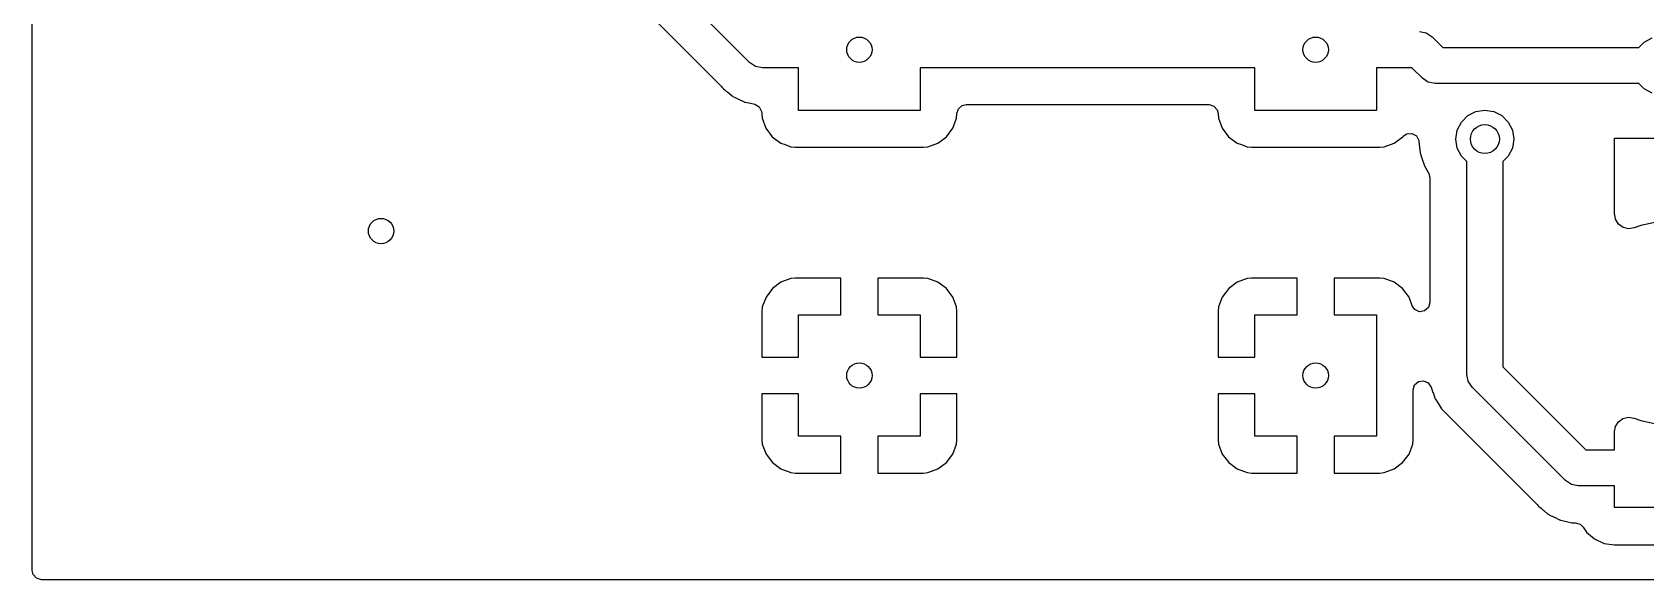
# Model space of a CAD drawing. Extents: x 6.2 to 8.58, y -5.58 to -4.
# Drawn here: x 6.2 to 7.077, y -5.58 to -5.282 of the extents above; entities that cross this region are included whole.
import ezdxf

# ---------------------------------------------------------------- set-up
doc = ezdxf.new("R2010")
doc.units = 0
doc.header["$MEASUREMENT"] = 0
doc.layers.add('BLACK', color=7, linetype='CONTINUOUS')

msp = doc.modelspace()

# ---------------------------------------------------------------- linework, layer by layer
at = {"layer": 'BLACK', "linetype": 'CONTINUOUS'}
for p, q in [((6.20041, -5.5035), (6.20041, -5.18192)), ((6.59034, -5.29838), (6.5118, -5.21984)), ((6.50497, -5.24132), (6.57439, -5.31074)), ((6.95439, -5.28157), (6.95815, -5.28232)), ((6.95815, -5.28232), (6.96135, -5.28446)), ((6.96135, -5.28446), (6.96705, -5.29016)), ((7.07369, -5.29016), (7.07658, -5.28726)), ((7.07658, -5.28726), (7.08097, -5.28502)), ((6.96705, -5.29016), (7.07369, -5.29016)), ((6.59353, -5.30051), (6.59034, -5.29838)), ((6.59034, -5.29838), (6.59034, -5.29838)), ((6.5973, -5.30126), (6.59353, -5.30051)), ((6.59353, -5.30051), (6.59353, -5.30051)), ((6.61698, -5.30126), (6.5973, -5.30126)), ((6.5973, -5.30126), (6.5973, -5.30126)), ((6.61698, -5.32442), (6.61698, -5.30126)), ((6.86502, -5.30126), (6.68298, -5.30126)), ((6.68298, -5.30126), (6.68298, -5.32442)), ((6.86502, -5.32442), (6.86502, -5.30126)), ((6.95031, -5.30126), (6.93102, -5.30126)), ((6.93102, -5.30126), (6.93102, -5.32442)), ((6.95601, -5.30696), (6.95031, -5.30126)), ((6.57439, -5.31074), (6.57486, -5.31128)), ((6.57486, -5.31128), (6.57543, -5.31205)), ((6.57543, -5.31205), (6.57614, -5.31264)), ((6.57614, -5.31264), (6.57702, -5.31339)), ((6.57702, -5.31339), (6.57718, -5.31353)), ((6.57718, -5.31353), (6.57736, -5.31371)), ((6.57736, -5.31371), (6.57741, -5.31376)), ((6.57741, -5.31376), (6.57841, -5.31455)), ((6.57841, -5.31455), (6.57846, -5.3146)), ((6.57846, -5.3146), (6.58078, -5.31654)), ((6.95886, -5.30887), (6.95601, -5.30696)), ((6.95601, -5.30696), (6.95601, -5.30696)), ((6.9592, -5.30909), (6.95886, -5.30887)), ((6.96297, -5.30984), (6.9592, -5.30909)), ((7.07369, -5.30984), (6.96297, -5.30984)), ((6.96297, -5.30984), (6.96297, -5.30984)), ((7.07658, -5.31274), (7.07369, -5.30984)), ((7.08097, -5.31498), (7.07658, -5.31274)), ((6.58078, -5.31654), (6.58102, -5.3167)), ((6.58102, -5.3167), (6.58102, -5.3167)), ((6.58102, -5.3167), (6.58127, -5.31686)), ((6.58127, -5.31686), (6.58127, -5.31685)), ((6.58127, -5.31685), (6.58152, -5.31701)), ((6.58152, -5.31701), (6.58152, -5.31701)), ((6.58152, -5.31701), (6.58246, -5.31745)), ((6.58246, -5.31745), (6.58425, -5.31828)), ((6.58425, -5.31828), (6.58432, -5.31831)), ((6.58432, -5.31831), (6.58702, -5.31967)), ((6.58702, -5.31967), (6.58702, -5.31967)), ((6.58702, -5.31967), (6.58729, -5.31977)), ((6.58729, -5.31977), (6.58729, -5.31977)), ((6.58729, -5.31977), (6.58757, -5.31987)), ((6.58757, -5.31987), (6.58757, -5.31987)), ((6.58757, -5.31987), (6.58784, -5.31996)), ((6.58784, -5.31996), (6.58784, -5.31996)), ((6.58784, -5.31996), (6.58784, -5.31996)), ((6.58784, -5.31996), (6.5908, -5.32057)), ((6.5908, -5.32057), (6.59087, -5.32058)), ((6.59087, -5.32058), (6.59315, -5.32112)), ((6.59315, -5.32112), (6.59558, -5.32251)), ((6.59558, -5.32251), (6.59687, -5.32499)), ((6.70379, -5.32356), (6.7059, -5.32173)), ((6.7059, -5.32173), (6.70796, -5.32128)), ((6.70796, -5.32128), (6.84004, -5.32128)), ((6.84004, -5.32128), (6.84272, -5.32207)), ((6.84272, -5.32207), (6.84455, -5.32418)), ((6.59687, -5.32499), (6.59696, -5.32595)), ((6.59696, -5.32595), (6.59696, -5.32633)), ((6.59696, -5.32633), (6.59722, -5.32872)), ((6.59722, -5.32872), (6.59722, -5.32872)), ((6.59722, -5.32872), (6.59923, -5.33411)), ((6.68298, -5.32442), (6.61698, -5.32442)), ((6.70074, -5.33411), (6.70256, -5.32921)), ((6.70256, -5.32921), (6.70275, -5.32872)), ((6.70275, -5.32872), (6.703, -5.32633)), ((6.70275, -5.32872), (6.70275, -5.32872)), ((6.703, -5.32624), (6.70301, -5.32622)), ((6.703, -5.32633), (6.703, -5.32624)), ((6.703, -5.32633), (6.703, -5.32633)), ((6.70301, -5.32622), (6.70301, -5.3262)), ((6.70301, -5.3262), (6.70302, -5.3262)), ((6.70302, -5.3262), (6.70379, -5.32356)), ((6.84455, -5.32418), (6.84499, -5.3262)), ((6.84499, -5.3262), (6.84499, -5.3262)), ((6.84499, -5.3262), (6.84499, -5.32621)), ((6.84499, -5.32621), (6.845, -5.32624)), ((6.845, -5.32624), (6.845, -5.32633)), ((6.845, -5.32633), (6.84525, -5.32872)), ((6.84525, -5.32872), (6.84525, -5.32872)), ((6.84525, -5.32872), (6.84726, -5.33411)), ((6.93102, -5.32442), (6.86502, -5.32442)), ((6.97502, -5.33513), (6.97726, -5.33074)), ((6.97726, -5.33074), (6.98074, -5.32726)), ((6.98074, -5.32726), (6.98513, -5.32502)), ((6.98513, -5.32502), (6.99, -5.32425)), ((6.99, -5.32425), (6.99487, -5.32502)), ((6.99487, -5.32502), (6.99926, -5.32726)), ((6.99926, -5.32726), (7.00274, -5.33074)), ((7.00274, -5.33074), (7.00498, -5.33513)), ((6.59923, -5.33411), (6.59923, -5.33411)), ((6.59923, -5.33411), (6.60268, -5.33872)), ((6.60268, -5.33872), (6.60729, -5.34217)), ((6.69391, -5.34125), (6.69729, -5.33872)), ((6.69729, -5.33872), (6.70074, -5.33411)), ((6.70074, -5.33411), (6.70074, -5.33411)), ((6.70074, -5.33411), (6.70074, -5.33411)), ((6.84726, -5.33411), (6.84726, -5.33411)), ((6.84726, -5.33411), (6.85071, -5.33872)), ((6.85071, -5.33872), (6.85532, -5.34217)), ((6.94071, -5.34217), (6.94532, -5.33872)), ((6.94532, -5.33872), (6.94557, -5.33847)), ((6.94532, -5.33872), (6.94532, -5.33872)), ((6.94532, -5.33872), (6.94532, -5.33872)), ((6.94557, -5.33847), (6.94562, -5.33852)), ((6.94562, -5.33852), (6.9475, -5.33712)), ((6.9475, -5.33712), (6.95029, -5.33692)), ((6.95029, -5.33692), (6.95274, -5.33826)), ((6.95274, -5.33826), (6.95408, -5.34071)), ((6.95408, -5.34071), (6.95417, -5.34125)), ((6.97425, -5.34), (6.97502, -5.33513)), ((6.97502, -5.34487), (6.97425, -5.34)), ((7.00498, -5.33513), (7.00575, -5.34)), ((7.00575, -5.34), (7.00498, -5.34487)), ((7.06047, -5.38094), (7.06047, -5.33961)), ((7.06047, -5.33961), (7.10647, -5.33961)), ((6.60729, -5.34217), (6.60729, -5.34217)), ((6.60729, -5.34217), (6.60729, -5.34217)), ((6.60729, -5.34217), (6.60962, -5.34304)), ((6.60962, -5.34304), (6.61268, -5.34418)), ((6.61268, -5.34418), (6.61269, -5.34418)), ((6.61269, -5.34418), (6.61507, -5.34444)), ((6.61507, -5.34444), (6.61507, -5.34444)), ((6.61507, -5.34444), (6.61507, -5.34444)), ((6.61507, -5.34444), (6.61507, -5.34444)), ((6.61507, -5.34444), (6.6849, -5.34444)), ((6.6849, -5.34444), (6.68728, -5.34418)), ((6.6849, -5.34444), (6.6849, -5.34444)), ((6.6849, -5.34444), (6.6849, -5.34444)), ((6.6849, -5.34444), (6.6849, -5.34444)), ((6.68728, -5.34418), (6.69268, -5.34217)), ((6.68728, -5.34418), (6.68728, -5.34418)), ((6.68728, -5.34418), (6.68728, -5.34418)), ((6.69268, -5.34217), (6.69391, -5.34125)), ((6.85532, -5.34217), (6.85532, -5.34217)), ((6.85532, -5.34217), (6.85532, -5.34217)), ((6.85532, -5.34217), (6.85765, -5.34304)), ((6.85765, -5.34304), (6.86072, -5.34418)), ((6.86072, -5.34418), (6.86072, -5.34418)), ((6.86072, -5.34418), (6.8631, -5.34444)), ((6.8631, -5.34444), (6.8631, -5.34444)), ((6.8631, -5.34444), (6.8631, -5.34444)), ((6.8631, -5.34444), (6.8631, -5.34444)), ((6.8631, -5.34444), (6.93293, -5.34444)), ((6.93293, -5.34444), (6.93531, -5.34418)), ((6.93293, -5.34444), (6.93293, -5.34444)), ((6.93293, -5.34444), (6.93293, -5.34444)), ((6.93293, -5.34444), (6.93293, -5.34444)), ((6.93531, -5.34418), (6.93531, -5.34418)), ((6.93531, -5.34418), (6.93532, -5.34418)), ((6.93532, -5.34418), (6.94071, -5.34217)), ((6.95417, -5.34125), (6.95482, -5.34748)), ((6.95482, -5.34748), (6.95574, -5.35031)), ((6.97726, -5.34926), (6.97502, -5.34487)), ((6.98016, -5.35215), (6.97726, -5.34926)), ((7.00274, -5.34926), (6.99984, -5.35215)), ((7.00498, -5.34487), (7.00274, -5.34926)), ((6.95574, -5.35031), (6.95714, -5.35463)), ((6.95714, -5.35463), (6.95947, -5.35866)), ((6.98016, -5.46795), (6.98016, -5.35215)), ((6.99984, -5.35215), (6.99984, -5.46388)), ((6.95947, -5.35866), (6.96014, -5.36114)), ((6.96014, -5.36114), (6.96014, -5.42894)), ((7.06061, -5.38094), (7.06047, -5.38094)), ((7.06103, -5.38362), (7.06061, -5.38094)), ((7.06262, -5.38624), (7.06103, -5.38362)), ((7.0651, -5.38806), (7.06262, -5.38624)), ((7.06809, -5.38878), (7.0651, -5.38806)), ((7.07112, -5.38831), (7.06809, -5.38878)), ((7.07476, -5.38699), (7.07112, -5.38831)), ((7.07112, -5.38831), (7.07112, -5.38831)), ((7.08232, -5.38538), (7.07476, -5.38699)), ((6.6073, -5.41785), (6.6027, -5.4213)), ((6.61269, -5.41584), (6.6073, -5.41785)), ((6.6073, -5.41785), (6.6073, -5.41785)), ((6.61507, -5.41558), (6.61269, -5.41584)), ((6.63998, -5.41558), (6.61507, -5.41558)), ((6.63998, -5.43558), (6.63998, -5.41558)), ((6.6849, -5.41558), (6.65998, -5.41558)), ((6.65998, -5.41558), (6.65998, -5.43558)), ((6.68728, -5.41584), (6.6849, -5.41558)), ((6.69267, -5.41785), (6.68728, -5.41584)), ((6.69727, -5.4213), (6.69267, -5.41785)), ((6.85533, -5.41785), (6.85073, -5.4213)), ((6.86072, -5.41584), (6.85533, -5.41785)), ((6.85533, -5.41785), (6.85533, -5.41785)), ((6.8631, -5.41558), (6.86072, -5.41584)), ((6.88802, -5.41558), (6.8631, -5.41558)), ((6.88802, -5.43558), (6.88802, -5.41558)), ((6.93293, -5.41558), (6.90802, -5.41558)), ((6.90802, -5.41558), (6.90802, -5.43558)), ((6.93531, -5.41584), (6.93293, -5.41558)), ((6.9407, -5.41785), (6.93531, -5.41584)), ((6.9453, -5.4213), (6.9407, -5.41785)), ((6.59925, -5.4259), (6.59724, -5.43129)), ((6.6027, -5.4213), (6.59925, -5.4259)), ((6.59925, -5.4259), (6.59925, -5.4259)), ((6.70072, -5.4259), (6.69727, -5.4213)), ((6.70273, -5.43129), (6.70072, -5.4259)), ((6.70072, -5.4259), (6.70072, -5.4259)), ((6.84728, -5.4259), (6.84527, -5.43129)), ((6.85073, -5.4213), (6.84728, -5.4259)), ((6.84728, -5.4259), (6.84728, -5.4259)), ((6.94875, -5.4259), (6.9453, -5.4213)), ((6.95053, -5.43067), (6.94875, -5.4259)), ((6.94875, -5.4259), (6.94875, -5.4259)), ((6.59724, -5.43129), (6.59698, -5.43367)), ((6.59698, -5.43367), (6.59698, -5.45858)), ((6.61698, -5.45858), (6.61698, -5.43558)), ((6.61698, -5.43558), (6.63998, -5.43558)), ((6.65998, -5.43558), (6.68298, -5.43558)), ((6.68298, -5.43558), (6.68298, -5.45858)), ((6.70298, -5.43367), (6.70273, -5.43129)), ((6.70298, -5.45858), (6.70298, -5.43367)), ((6.70298, -5.43367), (6.70298, -5.43367)), ((6.84527, -5.43129), (6.84502, -5.43367)), ((6.84502, -5.43367), (6.84502, -5.45858)), ((6.86502, -5.45858), (6.86502, -5.43558)), ((6.86502, -5.43558), (6.88802, -5.43558)), ((6.90802, -5.43558), (6.93102, -5.43558)), ((6.93102, -5.43558), (6.93102, -5.50158)), ((6.95193, -5.43269), (6.95053, -5.43067)), ((6.95447, -5.43385), (6.95193, -5.43269)), ((6.95724, -5.43345), (6.95447, -5.43385)), ((6.95935, -5.43162), (6.95724, -5.43345)), ((6.96014, -5.42894), (6.95935, -5.43162)), ((6.59698, -5.45858), (6.61698, -5.45858)), ((6.68298, -5.45858), (6.70298, -5.45858)), ((6.84502, -5.45858), (6.86502, -5.45858)), ((6.9518, -5.47359), (6.95392, -5.47176)), ((6.95392, -5.47176), (6.95668, -5.47137)), ((6.95668, -5.47137), (6.95922, -5.47253)), ((6.95922, -5.47253), (6.96058, -5.47464)), ((6.98091, -5.47172), (6.98016, -5.46795)), ((6.98304, -5.47491), (6.98091, -5.47172)), ((6.99984, -5.46388), (7.04486, -5.5089)), ((6.59698, -5.47858), (6.59698, -5.5035)), ((6.61698, -5.47858), (6.59698, -5.47858)), ((6.61698, -5.50158), (6.61698, -5.47858)), ((6.70298, -5.47858), (6.68298, -5.47858)), ((6.68298, -5.47858), (6.68298, -5.50158)), ((6.70298, -5.5035), (6.70298, -5.47858)), ((6.84502, -5.47858), (6.84502, -5.5035)), ((6.86502, -5.47858), (6.84502, -5.47858)), ((6.86502, -5.50158), (6.86502, -5.47858)), ((6.95102, -5.47628), (6.9518, -5.47359)), ((6.95102, -5.5035), (6.95102, -5.47628)), ((6.96058, -5.47464), (6.96065, -5.47461)), ((6.96065, -5.47461), (6.96074, -5.47489)), ((6.96074, -5.47489), (6.96178, -5.47773)), ((6.96178, -5.47773), (6.9618, -5.47779)), ((6.9618, -5.47779), (6.96275, -5.48066)), ((6.96275, -5.48066), (6.96287, -5.48092)), ((6.96287, -5.48092), (6.96287, -5.48092)), ((6.96287, -5.48092), (6.963, -5.48119)), ((6.963, -5.48119), (6.963, -5.48119)), ((6.963, -5.48119), (6.96313, -5.48145)), ((7.03383, -5.5257), (6.98304, -5.47491)), ((6.96313, -5.48145), (6.96479, -5.48397)), ((6.96479, -5.48397), (6.96483, -5.48403)), ((6.96483, -5.48403), (6.96642, -5.4866)), ((6.96642, -5.4866), (6.96642, -5.4866)), ((6.96642, -5.4866), (6.9666, -5.48683)), ((6.9666, -5.48683), (6.96659, -5.48683)), ((6.96659, -5.48683), (6.96678, -5.48706)), ((6.96678, -5.48706), (6.96678, -5.48706)), ((6.96678, -5.48706), (6.96697, -5.48728)), ((6.96697, -5.48728), (6.96697, -5.48728)), ((6.96697, -5.48728), (6.96697, -5.48728)), ((6.96697, -5.48728), (6.96764, -5.48791)), ((6.96764, -5.48791), (6.96917, -5.48935)), ((6.96917, -5.48935), (6.96922, -5.4894)), ((6.96922, -5.4894), (7.01788, -5.53806)), ((7.06053, -5.49906), (7.06095, -5.49634)), ((7.06095, -5.49634), (7.06255, -5.49372)), ((7.06255, -5.49372), (7.06504, -5.49191)), ((7.06504, -5.49191), (7.06802, -5.49119)), ((7.06802, -5.49119), (7.07106, -5.49166)), ((7.07106, -5.49166), (7.07106, -5.49166)), ((7.07106, -5.49166), (7.07469, -5.49299)), ((7.07469, -5.49299), (7.08225, -5.49461)), ((6.20041, -5.57463), (6.20041, -5.5035)), ((6.59698, -5.5035), (6.59724, -5.50588)), ((6.59724, -5.50588), (6.59925, -5.51127)), ((6.63998, -5.50158), (6.61698, -5.50158)), ((6.63998, -5.52158), (6.63998, -5.50158)), ((6.68298, -5.50158), (6.65998, -5.50158)), ((6.65998, -5.50158), (6.65998, -5.52158)), ((6.70072, -5.51127), (6.70273, -5.50588)), ((6.70273, -5.50588), (6.70298, -5.5035)), ((6.70298, -5.5035), (6.70298, -5.5035)), ((6.84502, -5.5035), (6.84527, -5.50588)), ((6.84527, -5.50588), (6.84728, -5.51127)), ((6.88802, -5.50158), (6.86502, -5.50158)), ((6.88802, -5.52158), (6.88802, -5.50158)), ((6.93102, -5.50158), (6.90802, -5.50158)), ((6.90802, -5.50158), (6.90802, -5.52158)), ((6.94875, -5.51127), (6.95076, -5.50588)), ((6.95076, -5.50588), (6.95102, -5.5035)), ((6.95102, -5.5035), (6.95102, -5.5035)), ((7.06047, -5.5089), (7.06047, -5.49906)), ((7.06047, -5.49906), (7.06053, -5.49906)), ((6.59925, -5.51127), (6.59925, -5.51127)), ((6.59925, -5.51127), (6.6027, -5.51587)), ((6.6027, -5.51587), (6.6073, -5.51932)), ((6.69267, -5.51932), (6.69727, -5.51587)), ((6.69727, -5.51587), (6.70072, -5.51127)), ((6.70072, -5.51127), (6.70072, -5.51127)), ((6.84728, -5.51127), (6.84728, -5.51127)), ((6.84728, -5.51127), (6.85073, -5.51587)), ((6.85073, -5.51587), (6.85533, -5.51932)), ((6.9407, -5.51932), (6.9453, -5.51587)), ((6.9453, -5.51587), (6.94875, -5.51127)), ((6.94875, -5.51127), (6.94875, -5.51127)), ((7.04486, -5.5089), (7.06047, -5.5089)), ((6.6073, -5.51932), (6.61269, -5.52133)), ((6.61269, -5.52133), (6.61507, -5.52158)), ((6.61507, -5.52158), (6.61507, -5.52158)), ((6.61507, -5.52158), (6.63998, -5.52158)), ((6.65998, -5.52158), (6.6849, -5.52158)), ((6.6849, -5.52158), (6.68728, -5.52133)), ((6.6849, -5.52158), (6.6849, -5.52158)), ((6.68728, -5.52133), (6.69267, -5.51932)), ((6.69267, -5.51932), (6.69267, -5.51932)), ((6.85533, -5.51932), (6.86072, -5.52133)), ((6.86072, -5.52133), (6.8631, -5.52158)), ((6.8631, -5.52158), (6.8631, -5.52158)), ((6.8631, -5.52158), (6.88802, -5.52158)), ((6.90802, -5.52158), (6.93293, -5.52158)), ((6.93293, -5.52158), (6.93531, -5.52133)), ((6.93293, -5.52158), (6.93293, -5.52158)), ((6.93531, -5.52133), (6.9407, -5.51932)), ((6.9407, -5.51932), (6.9407, -5.51932)), ((7.03702, -5.52783), (7.03383, -5.5257)), ((7.03383, -5.5257), (7.03383, -5.5257)), ((7.04079, -5.52858), (7.03702, -5.52783)), ((7.06047, -5.52858), (7.04079, -5.52858)), ((7.06047, -5.54039), (7.06047, -5.52858)), ((7.01788, -5.53806), (7.01835, -5.53861)), ((7.01835, -5.53861), (7.01892, -5.53937)), ((7.01892, -5.53937), (7.01938, -5.53976)), ((7.01938, -5.53976), (7.02051, -5.54071)), ((7.02051, -5.54071), (7.02067, -5.54085)), ((7.02067, -5.54085), (7.0209, -5.54109)), ((7.0209, -5.54109), (7.0209, -5.54109)), ((7.0209, -5.54109), (7.0219, -5.54187)), ((7.0219, -5.54187), (7.02195, -5.54192)), ((7.02195, -5.54192), (7.02427, -5.54386)), ((7.11953, -5.54039), (7.06047, -5.54039)), ((7.02427, -5.54386), (7.02427, -5.54386)), ((7.02427, -5.54386), (7.02451, -5.54402)), ((7.02451, -5.54402), (7.02451, -5.54402)), ((7.02451, -5.54402), (7.02476, -5.54418)), ((7.02476, -5.54418), (7.02476, -5.54418)), ((7.02476, -5.54418), (7.025, -5.54433)), ((7.025, -5.54433), (7.02774, -5.54561)), ((7.02774, -5.54561), (7.0278, -5.54564)), ((7.0278, -5.54564), (7.0305, -5.54699)), ((7.0305, -5.54699), (7.0305, -5.54699)), ((7.0305, -5.54699), (7.03078, -5.54709)), ((7.03078, -5.54709), (7.03077, -5.54709)), ((7.03077, -5.54709), (7.03106, -5.54719)), ((7.03106, -5.54719), (7.03106, -5.54719)), ((7.03106, -5.54719), (7.03133, -5.54728)), ((7.03133, -5.54728), (7.03429, -5.54789)), ((7.03429, -5.54789), (7.03436, -5.54791)), ((7.03436, -5.54791), (7.0373, -5.5486)), ((7.0373, -5.5486), (7.0373, -5.5486)), ((7.0373, -5.5486), (7.03758, -5.54864)), ((7.03758, -5.54864), (7.03758, -5.54864)), ((7.03758, -5.54864), (7.03788, -5.54867)), ((7.03788, -5.54867), (7.03788, -5.54867)), ((7.03788, -5.54867), (7.03817, -5.54869)), ((7.03817, -5.54869), (7.03914, -5.54866)), ((7.03817, -5.54869), (7.03817, -5.54869)), ((7.03914, -5.54866), (7.04184, -5.54937)), ((7.04184, -5.54937), (7.04345, -5.55094)), ((7.04345, -5.55094), (7.04519, -5.55364)), ((7.04519, -5.55364), (7.04519, -5.55364)), ((7.04519, -5.55364), (7.04954, -5.55741)), ((7.04954, -5.55741), (7.05477, -5.5598)), ((7.05477, -5.5598), (7.05477, -5.5598)), ((7.05477, -5.5598), (7.05477, -5.5598)), ((7.05477, -5.5598), (7.06047, -5.56062)), ((7.06047, -5.56062), (7.06047, -5.56062)), ((7.06047, -5.56062), (7.06047, -5.56062)), ((7.06047, -5.56062), (7.11953, -5.56062)), ((6.20086, -5.57669), (6.20041, -5.57463)), ((6.20269, -5.5788), (6.20086, -5.57669)), ((6.20537, -5.57959), (6.20269, -5.5788)), ((8.57463, -5.57959), (6.20537, -5.57959))]:
    msp.add_line(p, q, dxfattribs=at)
at = {"layer": 'BLACK'}
for centre, radius in [((6.64998, -5.29142), 0.00689), ((6.89802, -5.29142), 0.00689), ((6.99, -5.34), 0.00787), ((6.39, -5.39), 0.00689), ((6.64998, -5.46858), 0.00689), ((6.89802, -5.46858), 0.00689)]:
    msp.add_circle(centre, radius, dxfattribs=at)

doc.saveas('drawing.dxf')
